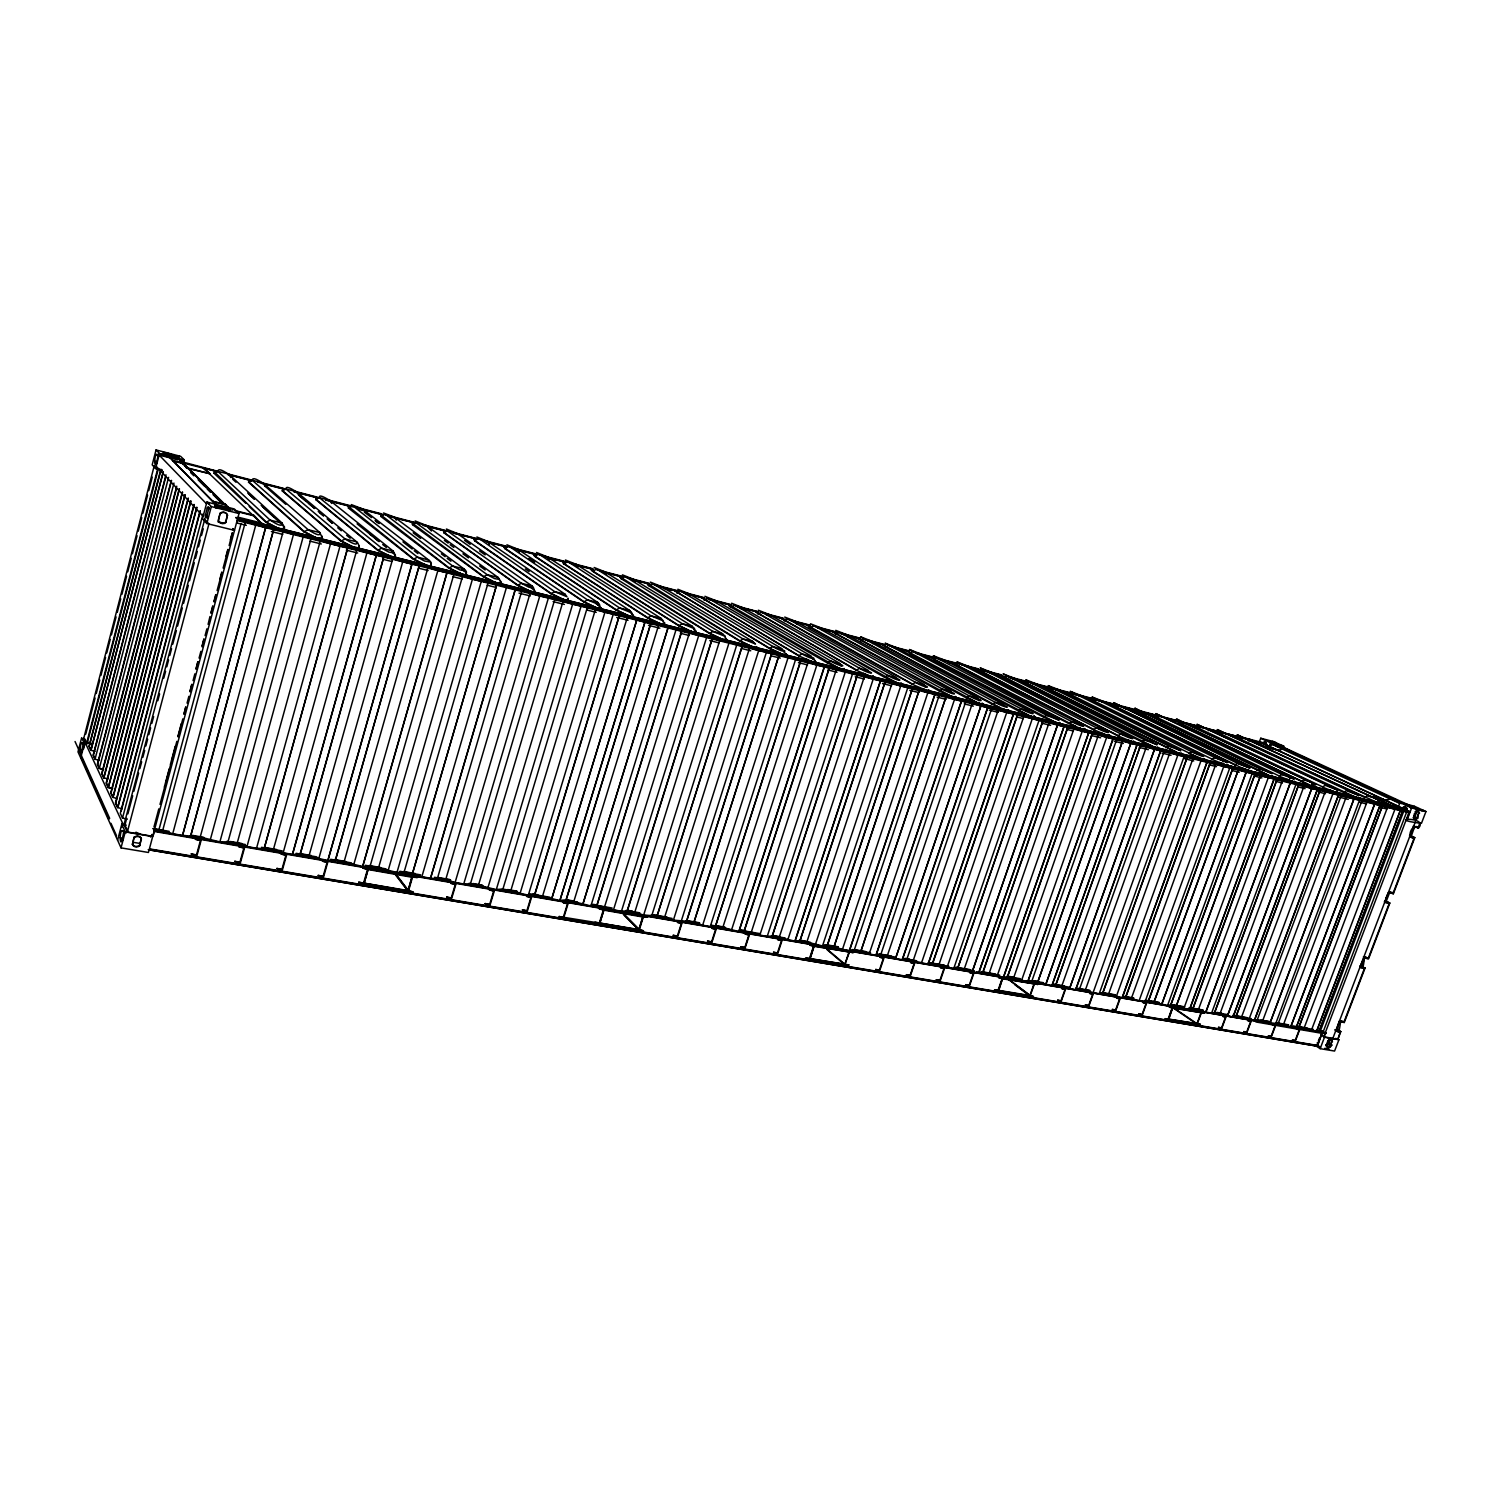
<?xml version="1.0" encoding="UTF-8"?>
<svg xmlns="http://www.w3.org/2000/svg" width="1501" height="1501" viewBox="0 0 1501 1501"><rect width="100%" height="100%" fill="white"/><g stroke="black" fill="none" stroke-linecap="round" stroke-linejoin="round"><path stroke-width="1.5" d="M1378.124 802.866L1217.161 729.561L1358.555 795.324L1346.341 790.652L1343.676 792.397L1196.954 724.308L1337.391 790.014L1325.158 785.323L1322.475 787.068L1335.984 792.566L1330.242 790.145M249.185 506.475L265.958 522.31L277.422 527.996L266.315 522.123L214.474 471.914L213.968 473.209L245.826 503.304M1292.699 781.496L1279.19 776.223L1281.929 774.46L1288.89 776.205L1294.2 779.188L1281.929 774.46L1155.77 713.594L1288.89 776.205L1289.866 778.7M568.56 600.4C567.078 601.92 568.072 595.803 568.297 599.331M1248.175 770.613L1241.777 767.893L1251.046 771.026M1202.414 758.943L1188.961 753.615L1191.813 751.813C1210.932 757.93 1204.083 758.136 1191.813 751.813L1070.232 691.342L1081.114 695.526L1199.168 753.652M562.556 561.768L563.719 563.813L647.531 617.943L660.121 623.647L647.85 617.755L564.001 563.644C560.661 560.905 566.083 562.125 562.8 561.618M277.723 520.491L284.421 526.663L284.496 528.746L282.169 523.136L228.677 474.091C226.445 473.284 218.621 466.886 217.72 471.258L270.105 520.115C272.113 521.072 282.638 528.896 282.169 523.136L270.105 520.115L265.958 522.31M1106.856 735.04L1093.478 729.692L977.47 669.446M282.713 489.495L282.582 490.733L341.365 540.942L352.735 546.833L341.027 541.129L282.263 490.902L283.22 489.045L285.228 489.27M124.527 833.693C118.767 819.377 119.029 860.505 123.87 830.728M158.731 456.529C153.702 445.178 153.271 480.883 158.374 454.278M83.925 745.509C79.121 733.332 78.971 768.775 83.249 743.351M535.088 591.75L533.343 591.657L535.238 592.069M533.624 554.263L534.6 556.271L616.029 610.044L628.544 615.748L616.348 609.875L534.881 556.102C531.748 553.269 537.32 554.713 533.868 554.113M271.869 528.577L265.583 527.508L182.503 835.344L200.233 836.995L283.257 531.204L309.244 537.902M249.128 480.789L248.847 481.99L304.328 531.654L315.566 537.527L303.971 531.842L248.528 482.159L249.729 480.358L251.812 480.601M200.215 837.07L219.897 841.873L303.146 536.889M183.178 464.222L184.304 459.944L180.645 456.36L156.048 449.944L152.183 464.878L155.597 468.556L162.371 470.282L158.243 469.138L87.039 743.914M82.987 739.486L83.287 738.342M85.745 734.12L95.088 698.04M96.252 693.537L99.741 680.009M100.905 675.506L105.577 657.476M106.74 652.954L110.248 639.426M111.412 634.923L116.084 616.892M117.247 612.389L120.737 598.861M121.919 594.34L126.572 576.309M127.754 571.806L131.244 558.278M132.407 553.775L137.079 535.726M138.242 531.223L141.751 517.695M142.914 513.192L147.586 495.161M148.749 490.639L152.239 477.112M80.698 757.911L84.844 741.869L90.942 743.033M155.597 468.556L159.5 453.49L156.048 449.944M83.606 748.924L84.713 744.646M156.817 468.668L157.061 467.73M160.401 454.822L160.72 453.621M86.401 743.971L157.624 469.062L154.303 465.535L83.756 738.286L85.519 742.076M160.832 469.325L89.009 746.297L90.848 750.256L95.051 751.401M161.114 469.419L89.272 746.391L91.073 750.256L163.365 471.821M171.527 457.017L165.035 455.328C153.552 445.534 199.802 465.591 165.335 454.128M90.848 750.256L163.14 471.783M169.369 456.867L172.934 460.957L183.948 463.809L186.574 468.124L210.271 473.809L186.687 467.712L180.364 459.719L169.369 456.867L215.975 504.936M165.992 474.804L93.137 755.134L95.032 759.206L99.272 760.35M165.692 477.168L93.418 755.228L95.257 759.206M95.032 759.206L168.6 477.356M174.942 455.722L174.623 456.904L163.815 454.09M171.302 480.433L97.377 764.215L99.329 768.381L103.381 769.525M171.583 480.526L97.659 764.309L99.554 768.362L103.625 769.525M179.163 457.411L179.463 456.229M99.329 768.381L173.966 483.059M182.315 460.507L182.615 459.325M176.743 486.211L101.73 773.503L103.719 777.781L108.072 778.944M176.443 488.557L101.993 773.615L103.944 777.781L179.463 488.894M182.784 464.391L180.364 459.719M103.719 777.781L179.238 488.857M182.334 492.14L106.177 783.053L108.241 787.443L112.406 788.625M182.615 492.234L106.458 783.147L108.466 787.443L112.65 788.625M108.241 787.443L184.904 494.861M108.466 787.443L185.13 494.898M188.075 498.219L110.755 792.847L112.875 797.369L117.341 798.551M188.357 498.332L111.055 792.96L113.1 797.35L190.946 501.053M112.875 797.369L190.702 501.015M203.367 468.256L210.271 473.809M193.967 504.486L115.464 802.922L117.622 807.538L122.144 808.739M194.267 504.58L115.765 803.016L117.866 807.538L196.912 507.394M117.622 807.538L196.687 507.357M200.027 510.922L120.305 813.261L122.519 818.007L127.097 819.227M121.187 811.103L200.327 511.015M122.519 818.007L203.067 513.905M117.585 840.241L122.275 822.473L84.844 741.869M84.412 743.595L81.673 737.685L77.996 751.888L121.018 847.877L148.43 852.474L238.997 513.53L234.325 508.97L206.913 502.047L202.466 518.839L206.838 523.53L234.494 530.36M121.637 827.314L122.744 823.148M208.339 516.926L206.725 516.532A4.484 0.994 -77 0 1 205.393 515.106L207.269 507.995L208.883 508.407A4.484 0.994 -77 0 1 209.333 507.563M204.361 519.552L204.643 518.502M208.451 504.092L208.808 502.76M126.703 818.383L124.921 825.156L128.035 831.854M127.904 813.842L132.688 795.755M133.889 791.233L138.674 773.128M139.874 768.606L141.676 761.814M142.858 757.292L144.659 750.5M145.86 745.978L147.642 739.205M148.843 734.664L150.644 727.891M151.845 723.369L153.627 716.577M157.811 700.742L159.613 693.95M163.797 678.114L165.598 671.322M166.799 666.8L168.581 660.027M169.782 655.487L171.583 648.713M172.765 644.192L176.368 630.608M177.55 626.086L182.334 607.98M183.535 603.458L188.319 585.371M189.52 580.849L194.304 562.744M195.505 558.222L197.306 551.43M198.488 546.908L200.29 540.116M201.49 535.594L203.273 528.802M206.725 516.532L208.883 508.407M121.018 847.877L125.24 831.892L121.769 824.387L126.309 825.156M206.838 523.53L211.322 506.587L206.913 502.047M183.948 463.809L225.15 504.599L213.18 501.578L225.356 504.205L229.972 508.764M126.272 832.905L126.609 831.648M127.341 831.986L208.92 523.905L204.699 519.402L123.983 824.762L127.341 831.986L152.539 836.301M215.243 506.756L216.106 505.481L231.154 509.965L214.662 505.593L216.106 505.481M217.307 508.389L217.645 507.038M135.972 836.188A4.465 4.015 -16.2 0 1 141.263 838.477L139.706 845.72A4.465 3.996 -16.3 0 1 132.501 844.519L134.058 837.258A4.465 4.015 -16.2 0 1 134.621 836.808M218.208 520.378L220.103 513.229A4.484 4.353 -0.4 0 1 227.364 515.049L225.769 522.498A4.484 4.353 -0.9 0 1 218.489 520.697L220.103 513.229M132.501 844.519L134.058 837.258M228.152 508.52L227.796 509.852L230.704 511.166M139.706 845.72L141.244 838.477M225.769 522.498L227.345 515.049M229.39 511.409L229.747 510.077M232.711 510.19L233.068 508.877M150.494 837.051L150.832 835.794M232.58 529.647L232.861 528.577M164.359 787.031L169.181 768.925M170.401 764.403L175.223 746.297M177.944 736.24L181.283 723.67M183.966 713.65L185.786 706.858L184.041 714.363M190.008 691.06L191.809 684.268L190.064 691.848M196.031 668.47L197.851 661.697M202.072 645.88L203.873 639.107M210.891 612.802L212.692 606.01M213.911 601.488L215.712 594.696M219.953 578.861L221.754 572.069M225.994 556.233L227.814 549.441M230.422 539.703L232.223 532.93M153.984 826.882L158.806 808.889M160.007 804.386L164.81 786.374M166.011 781.871L170.833 763.878M172.033 759.375L176.837 741.363M178.037 736.86L182.841 718.866M187.062 703.106L188.863 696.351M193.066 680.61L194.867 673.855M196.068 669.352L197.888 661.753M199.07 658.095L200.871 651.34M202.091 646.837L203.93 639.163M205.093 635.58L206.894 628.844M208.095 624.341L209.952 616.573M211.097 613.083L212.898 606.329M214.099 601.826L215.9 595.071M217.101 590.568L221.923 572.575M223.124 568.072L227.927 550.06M229.128 545.557L232.28 532.986M151.657 834.537L153.496 834.856L154.378 830.785M240.986 523.98L158.993 829.603M153.196 828.852L162.69 830.485L245.414 521.766L265.583 527.508M277.366 527.996L261.887 523.661L253.725 515.256L234.512 510.434M162.671 830.56L172.728 833.73L255.752 525.069M261.774 524.093L253.725 515.256M265.715 527.583L182.615 835.438L172.728 833.73M273.782 528.84L190.833 835.363L273.914 528.915L277.647 529.834M210.178 840.204L293.483 534.469L283.239 531.241M227.889 841.78L246.971 846.564L330.539 543.718L322.434 541.129M256.408 848.103L273.37 849.641L356.919 549.591L340.033 546.083L256.54 848.215L246.971 846.564M273.37 849.641L283.145 852.812L366.957 552.8L358.927 550.229M392.793 558.578L376.282 555.126L292.414 854.332L283.145 852.812M376.413 555.182L292.545 854.425L300.219 854.369L383.956 556.364L300.087 854.275L327.931 860.542L335.398 860.467L419.361 565.202L335.286 860.373L327.818 860.448L411.893 564.001L417.391 564.845M394.782 559.16L402.737 561.749L318.7 858.947L309.018 855.814L392.793 558.541L383.524 556.214M327.931 860.542L412.043 564.076M428.048 567.322L344.048 861.949L335.286 860.373M472.477 579.142L462.683 575.971L378.515 867.916L362.623 866.452L446.904 572.725L437.898 570.474L353.654 864.989L344.048 861.874L362.735 866.546L447.035 572.8L452.383 573.607M364.011 883.639L368.214 869.041M388.027 870.918L472.459 579.105L481.314 581.3L396.958 872.456L378.496 867.841M403.919 872.25L412.4 873.788L496.756 584.471L519.609 590.4M412.4 873.788L496.775 584.508M412.081 876.603L407.878 891.031L395.307 874.595M411.949 877.091L408.159 890.75L393.75 871.931M412.381 873.713L421.837 876.753L506.419 587.566M515.124 589.743L430.487 878.179L445.722 879.548L530.228 592.82M515.275 589.818L430.618 878.273L421.837 876.678M437.504 878.123L521.86 590.737M445.722 879.473L455.084 882.513L539.816 595.897L555.07 599.068M455.066 882.419L463.734 883.995L548.39 598.036M554.92 598.993L470.432 883.826L463.603 883.901M585.465 606.873L572.669 604.077L487.787 888.16L470.301 883.733M581.075 606.179L496.287 889.624L478.5 885.158L563.156 601.038L572.688 604.134M597.079 609.5L587.435 607.098L502.816 889.436L496.287 889.624L502.685 889.342L528.333 895.159L613.234 614.209L627.418 617.117L542.518 896.303L534.562 894.859L619.425 615.072L628.881 617.436M604.997 612.183L595.541 609.125L510.772 890.806L519.984 893.714L604.959 612.145L613.234 614.209M501.071 583.514C496.343 582.97 504.599 583.927 500.021 580.699M619.575 615.147L534.694 894.952L528.202 895.065M542.499 896.228L559.873 900.6L644.867 622.089L658.751 624.923M651.021 623.009L566.046 900.375L559.873 900.6L645.017 622.165M559.742 900.506L565.915 900.281L650.871 622.934L681.829 630.645L596.779 905.628L604.509 907.036L689.541 632.578L712.431 638.319L627.305 910.976L621.301 911.145M563.475 916.792L567.453 903.865L563.156 902.645L568.11 903.489L563.869 917.336L558.916 916.511L638.863 929.513M658.714 624.885L573.757 901.707L565.915 900.281M675.994 629.838L590.906 905.966L573.738 901.632M595.015 922.121L643.46 930.77L639.37 929.607L623.009 913.133M599.368 922.852L603.327 910.038L599.124 908.837L647.719 917.224L643.347 916.942L639.37 929.607M599.725 923.396L603.984 909.681M604.509 907.036L613.477 909.869L698.715 635.523L689.578 632.615M706.596 637.475L621.452 911.238L613.44 909.794M712.281 638.244L627.155 910.882L634.773 912.27L719.88 640.139L742.245 645.73L657.063 916.06L643.629 914.991M642.972 916.398L638.732 929.963L624.003 915.122M642.841 916.848L639.051 929.719L620.87 911.388M728.961 643.066L643.666 915.085L634.735 912.195M651.509 916.436L736.728 644.998M651.359 916.342L657.063 916.06L742.395 645.805L736.878 645.074M673.349 920.132L686.651 921.258L771.889 653.16L758.737 650.477L673.386 920.207L664.53 917.355M686.52 921.164L771.739 653.085L766.373 652.391L681.116 921.539L693.894 922.496L779.132 654.961L773.709 653.61M693.894 922.496L779.094 654.924L808.063 662.185L722.788 927.505L710.104 926.492M693.856 922.421L702.637 925.273L788.044 657.794M795.549 659.652L710.254 926.586L702.599 925.179M800.765 660.327L715.508 926.173L800.915 660.402M836.526 669.277L824.274 666.819L738.811 931.446L751.232 932.421L836.47 669.24L856.002 674.343M722.788 927.505L738.961 931.539L824.424 666.894M744.064 931.108L829.34 667.457M829.509 667.532L744.215 931.202L738.961 931.539M751.194 932.346L759.844 935.142L845.269 672.054M852.549 673.874L767.217 936.418L759.787 935.067M865.176 676.388L857.484 674.474L772.189 935.986L779.244 937.281L864.501 676.238L873.282 679.071M787.781 939.964L873.226 679.034L885.346 681.473L800.033 940.864L795.061 941.221L779.244 937.281M880.393 680.816L794.911 941.127L806.844 942.046L892.101 683.124L887.616 682.036M795.061 941.221L880.562 680.891M799.902 940.771L885.196 681.398L892.438 683.199M809.865 958.82L814.142 945.893M815.324 944.729L900.75 685.882L907.805 687.646L822.492 945.968L806.806 941.971M927.918 692.693L919.269 689.897L833.993 946.681L842.455 949.42L927.862 692.655L939.495 694.982M934.823 694.381L849.36 950.546L860.842 951.39L946.118 696.633L860.842 951.39M849.022 951.915L844.763 964.711L827.145 949.758M842.399 949.345L849.51 950.64L934.973 694.456M845.344 964.355L849.153 964.993L805.53 958.088L809.546 958.313L813.542 946.249L809.789 945.161L853.281 952.647L813.992 946.324L810.221 958.595L844.913 964.28L849.341 952.422M939.345 694.907L854.219 950.246L849.51 950.64M1003.756 710.967L991.88 708.022L906.829 959.345C896.21 961.353 886.622 953.079 875.965 955.143L961.409 701.023L954.561 699.316L869.173 954.036L860.786 951.315M961.578 701.08L876.115 955.236L869.117 953.961M880.712 954.842L965.818 701.511M504.28 546.42L504.824 548.559L583.776 601.957L596.197 607.68L584.095 601.788L505.105 548.39C501.184 545.764 508.501 546.796 504.017 546.589M887.241 955.968L972.404 703.162L980.941 705.92L895.515 958.576L980.866 705.864L987.62 707.553L902.214 959.664L906.679 959.252L928.218 964.224L1013.588 714.063L1017.734 714.495L932.553 963.811L928.05 964.13L1013.419 713.988L1017.584 714.42L932.402 963.717L947.037 967.47L964.167 969.271L1049.199 722.319L1063.909 726.578L978.652 972.873L982.78 972.423L1003.569 977.245L1088.788 732.807M902.364 959.758L987.771 707.628L1013.419 713.988M913.246 960.471L998.39 709.635M921.464 963.06L1006.777 712.318M938.894 964.899L1023.982 716.015L1019.836 715.02M947.037 967.47L1032.313 718.698L1049.274 722.375M953.698 968.633L1039.011 720.405M964.092 969.196L972.254 971.841L1057.53 725.021L972.179 971.766L978.802 972.967L1064.078 726.653M982.78 972.423L1067.83 726.972M989.084 973.586L1074.059 728.51L1082.334 731.193M997.096 976.119L1082.259 731.137L1088.619 732.732L1003.418 977.151L1007.584 976.795L1092.578 733.163L1096.612 734.177M998.371 990.604L1002.63 978.389M1099.182 734.777L1092.372 733.07L1007.415 976.701L1013.644 977.845L1098.563 734.627L1106.762 737.291M1013.569 977.77L1021.599 980.359L1106.687 737.235L1112.954 738.792L1027.829 981.373L1031.731 980.903L1052.051 985.613L1137.12 744.852L1146.576 746.635M1021.543 980.284L1027.979 981.466L1113.123 738.867M1034.039 983.793L1029.78 995.895L1014.789 984.675M1034.302 984.262L1030.174 995.688L1009.31 980.078M1122.692 740.65L1037.791 981.954L1122.786 740.706L1130.853 743.295L1045.765 984.525L1130.76 743.239L1136.951 744.777L1051.901 985.519L1055.841 985.144L1140.704 745.171M1140.535 745.096L1055.691 985.05L1069.594 988.652L1154.588 749.205L1146.501 746.597L1061.751 986.157M1164.082 750.988L1160.611 750.688L1075.635 989.628L1085.298 990.247L1169.973 752.451L1178.004 755.059M1160.611 750.688L1154.513 749.168L1069.519 988.577L1075.785 989.722L1160.78 750.763L1170.048 752.508M1164.251 751.063L1079.482 989.234L1075.785 989.722M1184.083 756.56L1099.201 993.756L1093.009 992.63M1193.182 758.268L1187.479 756.842L1102.785 993.268L1099.051 993.681M1194.608 758.587L1187.31 756.767L1102.635 993.174L1108.526 994.262L1193.107 758.211L1215.998 763.971M1200.988 760.744L1116.256 996.702L1108.526 994.262M1206.917 762.227L1122.129 997.658L1108.451 994.187M1207.085 762.302L1122.298 997.752L1125.788 997.246L1210.369 762.564M1210.2 762.489L1125.619 997.152L1139.128 1000.66L1223.747 766.429L1238.513 769.581L1154.044 1002.143L1139.034 1000.585M1131.435 998.221L1215.923 763.915L1223.84 766.486M1229.769 767.949L1145.075 1001.692L1148.471 1001.167L1232.959 768.193M1241.139 737.648L1249.376 739.13L1266.281 747.01L1279.49 750.425L1282.286 748.474L1288.402 750.05L1282.229 748.755L1279.377 750.725L1266.281 747.01M1148.303 1001.073L1232.79 768.118M1154.044 1002.143L1161.661 1004.544L1246.186 772.021L1268.42 777.593M1161.661 1004.544L1246.28 772.077L1238.419 769.525L1153.969 1002.068L1167.534 1005.557L1176.352 1005.989L1260.709 775.116L1176.259 1005.914L1183.914 1008.391L1268.326 777.537L1282.586 780.576M1259.133 742.582L1260.727 738.248L1274.368 741.813M1262.285 743.126L1406.718 810.24L235.77 517.582M1167.534 1005.557L1252.134 773.54M1167.384 1005.482L1170.686 1004.957L1255.042 773.672M1170.836 1005.051L1255.211 773.747M1168.416 1019.273L1172.656 1007.696M1268.889 747.123L1270.615 742.657M1270.803 743.145L1271.122 742.282C1291.141 747.779 1256.9 736.785 1271.122 742.282M1288.402 750.05L1278.27 745.378L1411.653 807.951L1425.95 811.553L1421.447 823.336C1382.477 818.702 1430.003 815.775 1418.407 828.158C1412.216 821.479 1405.067 840.241 1414.805 837.596L1393.397 893.733L1388.369 892.495L1384.804 901.838M1282.717 745.809L1278.158 744.721M1274.011 778.963L1189.543 1009.31L1198.342 1009.798L1282.492 780.52L1304.181 785.961M1183.839 1008.316L1189.711 1009.385L1274.18 779.038M1192.751 1008.766L1277.013 779.15M1277.182 779.225L1192.92 1008.86L1189.711 1009.385M1201.063 1012.593L1196.841 1024.076L1173.632 1008.259M1201.288 1013.025L1197.254 1023.888L1173.763 1007.884M1198.267 1009.723L1205.866 1012.181L1290.26 783.034L1205.772 1012.106L1211.57 1013.175L1295.945 784.46M1211.42 1013.081L1214.534 1012.537L1298.684 784.554M1298.853 784.629L1214.684 1012.631L1211.57 1013.175M1320.223 789.976L1317.221 789.732L1232.996 1016.815L1236.186 1016.346L1320.223 789.976L1325.477 791.29M1317.409 789.807L1233.165 1016.909L1227.443 1015.858L1311.705 788.363L1317.221 789.732M1320.054 789.901L1236.017 1016.271C1250.108 1019.348 1264.18 1022.462 1278.327 1023.644M1241.477 1017.265L1325.383 791.233L1333.038 793.71M1248.888 1019.611L1332.944 793.654L1367.242 801.703M1341.143 795.155L1338.404 795.005L1254.292 1020.492L1257.238 1019.93L1341.312 795.23M1254.461 1020.586L1338.573 795.08M1262.622 1020.924L1346.416 796.468L1354.015 798.926L1269.977 1023.269L1262.529 1020.849M1269.902 1023.194L1353.902 798.888M1272.285 1024.864L1275.118 1025.746L1271.178 1036.215L1268.082 1036.084L1271.403 1036.647L1275.606 1025.427M1359.474 800.296L1275.475 1024.207L1283.486 1024.545L1367.148 801.647L1374.691 804.086L1290.804 1026.853L1283.411 1024.47M1278.177 1023.551L1362.12 800.427M1373.209 797.237L1387.018 800.333L1389.982 798.232L1408.069 805.249M1380.901 805.08L1387.731 806.769L1304.088 1028.11L1296.057 1027.697L1379.907 805.362L1374.597 804.029L1290.71 1026.778L1296.226 1027.791L1380.076 805.437L1395.104 809.189M1296.432 1029.029L1299.209 1029.892L1295.288 1040.287L1292.23 1040.155L1295.494 1040.7L1299.697 1029.592M1298.834 1027.134L1382.477 805.474M1382.646 805.549L1299.003 1027.228L1296.226 1027.791M1387.018 800.333L1389.907 798.532L1396.305 799.827M1215.191 762.377L1406.962 809.583M1303.994 1028.035L1311.349 1030.399L1395.011 809.133L1402.741 810.521L1319.229 1030.662L1316.546 1031.243L1400.245 810.427M1271.291 747.329L1398.576 806.45L1399.983 802.566L1414.223 806.15L1425.95 811.553M1311.255 1030.324L1316.696 1031.337L1400.433 810.502L1406.231 811.422M1402.91 810.596L1319.398 1030.755L1316.696 1031.337M1318.385 1041.037L1319.604 1037.829M1322.831 1031.656L1317.578 1045.465L150.156 848.984M1324.126 1037.003L1325.683 1032.894L1322.944 1032.425L1406.643 812.003L1409.345 812.754M1408.932 812.566L1323.751 1036.759L1337.86 1039.349L1340.806 1031.619L1335.665 1029.667M1406.756 819.584L1409.777 811.666L1400.564 807.388M1403.848 804.198L1418.126 808.664L1410.34 807.726M1335.646 1038.373L1338.93 1039.761L1334.577 1051.056L1320.167 1048.655L1324.595 1036.947M154.04 831.423L1326.058 1033.176L154.209 830.86M1407.15 819.809L1411.69 807.801M1414.186 806.318L1413.848 807.238L1421.935 810.972M1409.533 806.788L1413.698 807.838L1414.055 806.9M1326.133 1045.465L1327.953 1040.662A3.096 2.195 -56.6 0 1 1331.743 1041.319L1330.655 1046.572A3.096 2.195 -56.6 0 1 1326.865 1045.934L1326.133 1045.465A3.096 2.195 -56.6 0 0 1329.924 1046.103L1330.655 1046.572M1414.336 813.655L1413.867 817.37A3.19 2.289 -61.6 0 0 1417.619 818.289L1418.726 812.923A3.19 2.289 -61.7 0 0 1417.713 811.253M1326.865 1045.934L1329.229 1039.63M1413.867 817.37L1416.287 810.859M1330.355 1045.447A3.152 2.27 -82.8 0 1 1328.854 1042.951L1330.055 1039.78M1417.657 818.308A3.208 2.364 -74 0 1 1415.218 816.037L1417.113 811.065M1418.089 808.758L1417.732 809.696L1413.698 807.838M1329.905 1046.103L1331.743 1041.319M1332.869 1038.317L1415.405 821.629M1413.154 817.445A3.19 2.289 -61.7 0 0 1416.831 817.932L1418.726 812.923M1340.806 1031.619L1336.153 1030.812L1339.248 1021.449L1343.902 1022.275L1364.672 967.807M1387.956 902.101L1389.832 903.058L1368.574 958.801L1363.921 957.882L1360.019 966.888L1365.066 968.032L1344.277 1022.5L1339.624 1021.674M1340.543 1021.112C1335.44 1027.96 1338.348 1041.656 1340.637 1020.98M1363.377 956.887L1365.047 957.225L1361.407 966.325L1365.066 968.032M1391.221 893.057C1387.825 890.299 1383.04 903.039 1388.069 902.345M1364.296 958.858C1362.908 971.428 1362.514 964.862 1362.045 966.569M1364.991 957.188L1366.642 957.432M1386.155 901.594L1389.663 892.438M1411.034 836.92L1413.904 828.646M1416.55 827.464C1417.544 822.773 1406.287 836.207 1413.023 836.901M1338.573 1031.356L1338.029 1030.662M1411.109 836.976L1413.004 836.958M1361.67 967.488C1364.54 967.582 1360.882 965.687 1362.026 967.657M1386.83 902.026L1387.768 902.27L1386.173 902.401M1391.558 893.114L1390.601 892.101M1411.372 837.089L1412.629 836.751M1411.953 837.145L1414.805 837.596M1363.921 957.882L1368.18 958.595L1389.438 902.851M1393.003 893.527L1414.392 837.408M1417.995 827.97L1419.984 822.754M466.586 574.902C462.721 575.502 470.113 573.232 463.771 568.804L394.444 517.151L383.543 512.986L452.739 566.027L459.925 569.892L465.066 570.812L463.771 568.804L452.739 566.027L448.855 568.147L380.804 516.419L380.822 514.618L382.886 514.637M466.436 574.564L465.779 572.125M473.978 538.784L474.579 540.716L550.961 593.739L563.307 599.443L551.28 593.552L474.879 540.566L473.978 538.784L475.873 538.784L453.021 533.061M156.892 463.302C155.222 465.76 156.93 460.225 154.584 461.389M1354.221 796.825L1357.204 797.875L1343.676 792.397M1311.593 785.942L1314.482 787.199L1178.229 723.013L1180.78 721.418L1315.945 784.629L1176.503 718.979L1180.78 721.418M431.219 566.065C426.922 566.609 435.346 564.582 428.611 559.967L362.229 508.783L351.328 504.599L417.391 557.134L424.445 560.999L429.736 561.937L428.611 559.967L417.391 557.134L413.45 559.273L348.382 508.032L348.626 506.25L350.577 506.456M431.068 565.727L430.656 563.325M1289.678 780.689L1286.92 779.319M1267.557 775.154L1270.578 776.223L1132.186 709.598M1222.396 763.859L1225.454 764.947L1211.982 759.393L1214.816 757.592L1227.124 762.358L1214.816 757.592L1092.034 697.008L1102.916 701.192L1222.077 759.412L1223.127 761.964M1199.337 758.099L1068.337 693.424L1071.695 695.207M443.733 530.716L443.883 532.761L517.601 585.371L529.853 591.094L517.92 585.202L444.183 532.611L443.733 530.716L445.422 530.866M1175.94 752.245L1179.017 753.333L1049.274 689.616L1051.957 687.946L1168.491 745.941L1180.818 750.744L1059.049 689.803L1048.148 685.601L1051.957 687.946M1152.205 746.316L1155.301 747.404L1141.905 741.832L1026.797 683.781L1029.517 682.129L1144.831 739.993L1157.158 744.796L1036.684 683.987L1025.783 679.784L1029.517 682.129M1128.264 740.087L1131.247 741.4L1117.87 735.809L1000.454 675.412M1103.704 734.195L1101.021 732.788M1079.069 727.779L1082.071 729.111L1068.731 723.501L957.525 665.844L960.34 664.155L978.333 668.864M1053.758 721.7L1056.929 722.825L1043.627 717.197L933.828 659.69L936.662 658.001L1046.685 715.32L1059.049 720.199L944.223 659.971L933.322 655.712L936.662 658.001M1028.241 715.32L1031.412 716.446L1018.147 710.817L909.794 653.479L912.646 651.772L957.901 663.555M1002.48 708.641L1005.52 709.973L992.292 704.325L882.457 644.792L999.084 707.159M976.025 702.262L979.234 703.406L966.025 697.759L857.897 638.413L976.175 702.055M949.307 695.601L952.535 696.727L939.382 691.079L832.98 631.959L949.476 695.376M1155.939 715.527L1144.644 712.656M922.346 688.603L925.423 689.953L912.308 684.287L810.315 627.699C805.624 626.067 810.108 624.754 807.744 625.392M894.446 681.867L897.692 683.03L884.633 677.364L781.927 618.712L894.615 681.66M866.039 674.775L869.304 675.938L856.283 670.253L755.566 611.864L856.583 670.084M395.213 554.432L395.495 557.115L393.3 556.646M395.495 557.115L393.112 551.036L329.77 500.358C328.119 499.777 318.531 492.985 319.319 497.638L381.667 548.165L388.609 552.012L394.031 552.987L393.112 551.036L381.667 548.165L377.689 550.323L315.717 499.57L316.448 497.675L318.381 497.882M837.183 667.551L840.466 668.714L827.501 663.048L730.968 607.136C726.128 605.109 731.888 604.453 728.829 604.922M808.307 660.327L811.609 661.509L798.682 655.824L702.112 597.98L798.982 655.656M778.963 652.991L782.284 654.173L769.431 648.488L675 590.944L769.713 648.319L779.132 652.785M749.149 645.543L752.47 646.725L739.674 641.04L649.164 585.953C644.492 583.533 651.228 583.608 647.494 583.814M1237.218 736.447L1138.94 710.555L1134.794 708.134L1272.154 773.653L1259.864 768.906L1138.94 710.555L1136.351 712.168M718.848 637.963L722.187 639.163L709.466 633.46L621.114 578.673L619.594 576.572L709.767 633.291L719.035 637.737M688.04 630.27L691.417 631.471L678.752 625.767L592.614 571.299C588.261 568.616 595.409 569.217 591.281 569.235M492.084 581.281L495.555 582.519L483.397 576.816L412.475 524.637L412.268 522.78L414.276 522.78L390.373 516.794M457.449 572.613L461.013 573.57L448.855 568.147M421.912 563.738L425.496 564.695L413.45 559.273M386.02 554.751L389.622 555.726L377.689 550.323M358.852 545.313C359.189 551.261 359.471 543.475 356.694 541.88L296.523 491.728C294.684 491.09 285.697 484.391 285.903 488.97L345.061 538.953C346.656 539.778 358.551 547.827 356.694 541.88L345.061 538.953L341.027 541.129M122.35 841.067L121.694 838.102L120.099 837.821M321.833 538.709L319.469 538.184L321.833 538.709L322.115 536.12M1380.601 803.429L1379.288 802.416M621.02 576.665L619.594 576.572M676.313 591.019L675 590.944M1214.59 730.987L1354.334 796.637M703.369 598.055L702.112 597.98M1267.688 774.966L1132.411 709.466M1242.396 768.174L1114.999 706.633L1117.607 705.001L1134.925 709.523M1219.656 762.489L1222.527 763.671M1235.511 736.785L1364.822 797.481M1215.716 731.456L1214.816 730.856M1199.018 728.21L1194.383 725.734M1176.071 752.039L1045.503 687.102L1046.422 687.533M1308.103 784.498L1174.589 720.367M1152.336 746.11L1023.119 681.304M1111.716 704.682L1234.948 764.928M283.858 529.215L281.4 528.671L284.327 528.427M1053.908 721.493L930.601 657.288M1212.245 759.243L1090.158 699.091L1093.591 700.892M1028.391 715.114L906.698 651.078M783.072 618.731L781.927 618.712M1024.02 681.717L1023.363 681.173M1000.679 675.281L1118.132 735.64M978.577 670.028L1093.741 729.524M954.786 663.967L1075.635 726.315M834.031 631.959L832.98 631.959M863.45 673.349L866.208 674.549M837.352 667.345L729.073 604.772M1269.396 745.734L1272.191 743.802L1278.27 745.378M1411.672 806.375L1283.768 747.423L1272.079 744.383L1269.246 746.353L1259.752 741.944M805.756 658.901L808.476 660.121M808.551 625.917L912.589 684.118M858.891 638.413L857.897 638.413M1359.643 797.95L1358.443 797.2M749.318 645.317L739.993 640.852L647.738 583.664M883.432 644.792L882.457 644.792M688.227 630.045L679.052 625.579L592.914 571.149L591.525 569.067M492.309 581.037L483.735 576.628L412.306 523.117M955.049 663.386L954.992 663.817M1364.597 797.631L1367.223 795.905L1386.886 800.69M457.655 572.369L449.193 567.96L380.785 514.937M422.137 563.494L413.807 559.085L348.532 506.569M386.245 554.526L378.046 550.135L316.036 499.401L315.998 498.126M1300.973 781.683L1303.694 779.92L1310.561 781.646M217.589 471.708L184.492 463.359M1257.106 770.688L1259.864 768.906L1266.919 770.688M1234.704 765.078L1237.499 763.296L1249.789 768.043L1237.499 763.296L1113.554 702.618L1244.648 765.078M249.729 480.358L251.624 480.77L227.589 474.541M1239.151 738.792L1241.627 737.216L1262.51 742.545M316.448 497.675L318.193 498.051L293.99 491.859M1219.093 733.595L1221.589 732.019M1165.602 747.761L1168.491 745.941L1175.94 747.817M1195.79 726.39L1198.792 728.341L1201.307 726.747M1141.905 741.832L1144.831 739.993L1152.393 741.888M1153.275 714.832L1157.421 717.628L1159.992 716.015M1117.87 735.809L1120.815 733.951C1140.291 740.124 1132.655 740.331 1120.815 733.951L1003.118 673.874L1014.019 678.096L1128.489 735.884M1093.478 729.692L1096.462 727.835C1116.031 734.008 1108.17 734.252 1096.462 727.835L980.172 667.907L991.073 672.129L1104.248 729.786M1068.731 723.501L1071.752 721.625C1091.415 727.797 1083.328 728.06 1071.752 721.625L956.906 661.847L967.807 666.088L1079.651 723.613M1093.366 701.023L1096.011 699.391M1071.47 695.357L1074.134 693.706M1043.627 717.197L1046.685 715.32L1054.696 717.328M1018.147 710.817L1021.224 708.922C1041.075 715.114 1032.575 715.433 1021.224 708.922L909.418 649.501L920.319 653.761L1029.367 710.967M1338.592 792.922L1337.316 791.928M992.292 704.325L995.407 702.43C1015.333 708.622 1006.627 708.979 995.407 702.43L885.196 643.197L896.097 647.475L1003.662 704.513M1004 677.889L1006.758 676.219L1112.222 703.631M1111.547 704.007L1111.922 704.532M966.025 697.759L969.177 695.845C989.215 702.036 980.284 702.412 969.177 695.845L860.636 636.818L871.537 641.096L977.564 697.946L978.896 700.742M939.382 691.079L942.572 689.147C962.704 695.357 953.548 695.751 942.572 689.147L835.738 630.345L846.639 634.623L951.071 691.286M980.922 671.904L983.699 670.215L1001.036 674.756M912.308 684.287L915.535 682.355C935.78 688.565 926.398 688.978 915.535 682.355L810.502 623.778L821.403 628.056L924.184 684.531L925.573 687.383M884.633 677.364L887.879 675.412C908.255 681.623 898.611 682.054 887.879 675.412L784.723 617.061L795.605 621.358L896.66 677.608M856.283 670.253L859.585 668.283C880.093 674.531 870.186 674.962 859.585 668.283L758.361 610.213L769.244 614.509L868.497 670.534M885.44 647.156L888.329 645.449L907.974 650.59M860.748 640.758L863.657 639.032L885.29 644.68M827.501 663.048L830.841 661.059C851.461 667.307 841.292 667.757 830.841 661.059L731.625 603.252L742.507 607.567L839.903 663.348L841.404 666.275M798.682 655.824L802.059 653.836C822.829 660.084 812.36 660.534 802.059 653.836L704.926 596.31L715.789 600.625L811.272 656.143M835.701 634.285L838.646 632.54M810.315 627.699L813.298 625.955L860.317 638.206M769.431 648.488L772.846 646.481C793.748 652.729 782.978 653.216 772.846 646.481L677.833 589.255L688.678 593.589L782.19 648.845M739.674 641.04L743.145 639.013L752.639 641.415L755.51 644.042L743.145 639.013L650.346 582.107L661.19 586.441L752.639 641.415M784.385 620.982L787.387 619.238L810.39 625.242M757.874 614.115L760.913 612.352L783.166 618.168M709.466 633.46L712.956 631.433L722.619 633.854L725.321 636.48L712.956 631.433L622.446 574.845L633.291 579.198L722.619 633.854M678.752 625.767L682.298 623.722L692.111 626.198L694.625 628.769L682.298 623.722L594.152 567.491L604.959 571.843L692.111 626.198M730.968 607.136L734.045 605.372L758.193 611.676M704.1 600.175L707.215 598.392L730.968 604.603M676.838 593.12L679.972 591.319L703.725 597.529M647.531 617.943L651.115 615.898L661.097 618.393L663.442 620.945L651.115 615.898L565.445 560.004L576.234 564.376L661.097 618.393M616.029 610.044L619.669 607.98L629.801 610.532L631.977 613.065L619.669 607.98L536.514 552.481L547.283 556.852L629.801 610.532L631.752 613.984M649.164 585.953L652.353 584.152L678.771 591.038M1067.586 692.843L1068.543 693.274M621.114 578.673L624.322 576.872L649.258 583.382M583.776 601.957L587.454 599.893L597.754 602.483L599.725 604.978L587.454 599.893L506.925 544.788L517.695 549.178L597.754 602.483L599.743 605.972L595.935 603.421M1089.407 698.49L1090.364 698.941M550.961 593.739L554.695 591.657L565.164 594.283L566.946 596.741L554.695 591.657L476.905 536.983L487.637 541.373L565.164 594.283M592.614 571.299L595.878 569.479L622.033 576.309M517.601 585.371L521.372 583.27L532.029 585.953L533.662 588.036L528.784 587.172L521.372 583.27L447.317 530.885L446.416 529.046L457.13 533.437L532.029 585.953L534.112 589.518M563.719 563.813L567.003 561.974L592.539 568.635M534.6 556.271L537.921 554.432L565.295 561.562M483.397 576.816L487.225 574.695L498.069 577.416L499.533 579.461L494.523 578.579L487.225 574.695L415.946 522.742L415.214 520.941L425.909 525.331L498.069 577.416L500.208 581.018M1234.572 736.165L1235.698 736.635M504.824 548.559L508.182 546.702L535.801 553.907M474.579 540.716L477.975 538.859L506.287 546.233M443.883 532.761L447.317 530.885L476.793 538.578M1317.146 787.556L1315.908 786.562M412.475 524.637L415.946 522.742L445.009 530.322M380.804 516.419L384.331 514.524L415.514 522.667M303.971 531.842L308.061 529.647L319.901 532.63L322.227 537.902M348.382 508.032L351.947 506.118M315.717 499.57L319.319 497.638L381.479 513.811M282.263 490.902L285.903 488.97L317.931 497.319M248.528 482.159L252.224 480.207C252.562 475.742 260.968 482.29 262.994 483.022L319.901 532.63C321.083 538.484 309.863 530.528 308.061 529.647L252.224 480.207M213.968 473.209L217.72 471.258L283.895 488.463M1407.807 805.343L1411.822 807.2M1295.419 782.134L1294.2 781.139M1273.392 776.617L1272.191 775.623M215.431 471.445L214.756 471.858M1228.381 765.36L1226.861 764.159M1205.397 759.619L1204.29 758.643M1182.094 753.802L1181.006 752.808M1158.453 747.892L1157.402 746.898M1134.475 741.888L1133.443 740.912M1110.14 735.809L1108.807 734.608L1110.027 735.528M1085.336 729.355L1084.154 728.454L1085.448 729.636M1060.4 723.369L1059.481 722.394M1034.846 716.727L1033.757 715.827L1034.958 717.009M1009.16 710.555L1008.316 709.598M1027.979 981.466L1031.881 980.997L1116.819 739.224L1120.797 740.218M978.802 972.967L982.93 972.517L1067.999 727.028L1072.089 728.06L1067.38 726.84M982.949 704.007L982.142 703.05M1273.411 741.794L1275.925 742.526M443.583 531.223L445.234 531.035M956.362 697.346L955.574 696.408M929.344 690.591L928.612 689.653M822.342 945.874L827.332 945.592L912.627 688.265L919.344 689.953L834.049 946.756L827.182 945.499L912.477 688.19L919.7 689.991M767.067 936.324L772.34 936.08L857.634 674.549L862.831 675.844M901.707 683.687L901.013 682.749M873.301 676.332C872.081 677.852 872.907 674.249 873.413 676.613M844.688 669.427C842.605 669.765 845.194 668.545 844.087 668.489M590.756 905.872L596.91 905.722L681.979 630.72L676.125 629.913M815.793 661.941C814.368 663.461 816.75 659.84 812.942 659.389M786.693 654.943C784.216 655.187 787.443 654.173 786.205 654.004M396.827 872.362L404.032 872.344L488.238 582.35L483.622 581.656M362.735 866.546L370.015 866.452L454.015 573.814L462.702 576.009M757.011 647.513C754.309 647.719 757.874 646.8 756.56 646.593M726.84 639.97C726.953 641.415 722.975 634.285 726.446 639.051M219.784 841.78L228.002 841.873L311.12 538.146L320.407 540.51M696.164 632.296C692.993 632.409 698.753 631.883 693.8 629.275M664.999 624.51C661.885 624.622 667.551 623.534 662.992 621.808M633.553 616.648C629.651 616.423 636.762 616.573 631.583 613.684M601.319 608.58L599.574 608.224L601.15 607.699M755.566 611.864L756.954 611.751L737.197 606.836M1154.55 715.677L1157.646 717.478M358.852 547.959L356.563 547.471M1187.479 756.842L1177.91 755.003L1093.084 992.705L1085.223 990.172M1422.667 810.427L1421.316 809.883L1422.76 810.39M1411.034 836.17L1412.291 836.47M408.009 890.562L364.143 883.151L368.064 869.529L412.1 877.278M1029.93 995.501L998.765 990.397L1002.48 978.783L1037.866 984.468L998.728 977.714L1002.086 978.727L998.09 990.135L994.469 989.947L1033.607 996.551L1030.324 995.576L1007.846 978.746M1196.972 1023.701L1168.829 1019.085L1172.506 1008.072L1204.534 1013.194L1169.11 1007.077L1172.131 1008.015L1168.191 1018.841L1164.889 1018.691L1200.444 1024.282L1197.348 1023.757M149.912 849.36L1317.146 1045.69L1322.7 1031.056L1318.084 1030.268M1324.783 1048.317L1329.042 1049.011M1328.854 1042.951L1328.01 1042.801A3.152 2.27 -82.8 0 0 1331.331 1044.921L1332.175 1045.052A3.152 2.27 -82.8 0 1 1331.462 1045.465M121.149 840.147L122.763 840.429M132.782 842.23L139.33 843.337M1318.61 1042.763L1317.784 1042.632A3.171 2.252 -82.7 0 1 1317.071 1043.026M643.028 917.036L603.834 910.131L599.875 922.927M121.881 831.104L123.476 831.385M125.24 831.892L152.67 836.582M1338.892 1039.743L1324.501 1037.285L1320.88 1034.977M1328.498 1038.579L1332.738 1039.311M1335.59 1031.149L1340.205 1031.956L1338.217 1030.868M230.31 841.498L241.867 843.506M264.983 847.502L276.54 849.51M299.637 853.506L311.195 855.514M334.291 859.51L345.849 861.518M368.965 865.514L380.522 867.522M403.619 871.518L415.177 873.526M438.292 877.522L449.831 879.53M472.946 883.526L482.177 885.14M507.601 889.53L516.851 891.144M533.024 893.939L537.639 894.746M567.678 899.943L572.313 900.75M593.101 904.352L597.717 905.141M627.756 910.356L632.39 911.145M653.179 914.747L667.044 917.149M687.833 920.751L699.391 922.759M715.564 925.554L724.814 927.168M740.987 929.963L745.603 930.77M775.642 935.967L780.276 936.774M801.065 940.376L805.681 941.183M826.488 944.786L838.046 946.775M854.219 949.589L865.758 951.578M879.624 953.979L891.181 955.987M905.047 958.389L909.662 959.195M930.47 962.798L944.335 965.199M955.893 967.188L969.759 969.59M983.605 971.991L995.163 973.999M1009.028 976.4L1013.644 977.207M1034.452 980.81L1039.067 981.616M1052.933 984.018L1064.49 986.007M1078.356 988.408L1089.914 990.416M1103.779 992.818L1115.318 994.825M1124.568 996.42L1133.818 998.015M1147.683 1000.417L1159.222 1002.424M1173.088 1004.826L1184.645 1006.833M1191.588 1008.034L1203.127 1010.023M1216.992 1012.425L1221.626 1013.231M1233.165 1015.239L1247.031 1017.64M1260.896 1020.042L1270.146 1021.637M1277.07 1022.838L1288.627 1024.845M1297.877 1026.44L1307.296 1028.166M153.046 828.552L169.2 831.348M192.278 835.344L203.798 837.333M226.876 841.329L245.338 844.519M261.474 847.315L282.244 850.917M296.091 853.318L316.842 856.902M330.689 859.304L351.459 862.906M365.287 865.289L386.057 868.891M399.904 871.293L420.655 874.877M434.502 877.278L450.656 880.074M469.119 883.263L482.947 885.665M503.717 889.267L517.564 891.65M529.084 893.658L549.854 897.26M566.008 900.056L577.547 902.045M591.375 904.446L612.145 908.03M625.992 910.432L639.82 912.833M651.359 914.822L672.129 918.424M685.976 920.826L699.804 923.209M711.343 925.216L725.189 927.599M741.344 930.414L759.787 933.603M773.634 936.005L785.173 937.994M799.02 940.395L810.54 942.384M824.387 944.786L838.233 947.187M852.08 949.57L870.524 952.779M877.447 953.979L895.909 957.169M902.833 958.37L916.661 960.771M928.2 962.76L948.97 966.363M955.893 967.545L974.337 970.753M981.26 971.954L999.722 975.143M1006.646 976.344L1020.492 978.746M1032.013 980.735L1043.551 982.723M1052.783 984.337L1068.937 987.133M1075.861 988.315L1089.688 990.716M1101.227 992.724L1115.074 995.107M1124.305 996.72L1133.536 998.315M1145.057 1000.304L1158.903 1002.706M1172.75 1005.107L1184.289 1007.096M1188.905 1007.903L1202.733 1010.286M1214.271 1012.293L1228.118 1014.695M1232.734 1015.483L1251.177 1018.672M1258.101 1019.873L1269.64 1021.881M1276.563 1023.082L1288.102 1025.07M1292.717 1025.877L1313.469 1029.461M657.063 916.06L664.568 917.43L749.712 647.588L758.793 650.533M1214.534 1012.537L1220.05 1013.55L1304.088 785.905L1311.799 788.4L1227.518 1015.933L1219.975 1013.494M1319.229 1030.662L1322.719 1031.337M155.297 829.715L162.221 830.916M189.914 835.701L201.453 837.689M226.839 842.08L238.359 844.087M263.744 848.478L272.976 850.073M298.361 854.463L309.9 856.452M337.594 861.236L344.498 862.437M372.192 867.222L379.115 868.422M402.193 872.419L413.732 874.408M436.81 878.404L446.022 879.999M469.1 883.995L478.331 885.59M501.409 889.568L508.332 890.768M536.026 895.572L542.949 896.754M566.008 900.75L572.932 901.951M596.01 905.947L605.241 907.542M626.011 911.126L635.242 912.721M658.301 916.717L665.224 917.918M685.995 921.501L695.226 923.096M718.304 927.093L722.919 927.881M743.689 931.483L750.613 932.684M771.364 936.268L780.595 937.862M799.057 941.052L808.288 942.647M826.751 945.855L833.674 947.037M854.425 950.64L865.964 952.628M879.811 955.03L886.735 956.231M905.197 959.42L914.428 961.015M932.89 964.205L944.429 966.194M955.968 968.201L965.181 969.796M976.719 971.785L990.566 974.187M1006.721 976.982L1013.644 978.183M1029.799 980.96L1039.03 982.573M1055.184 985.35L1062.089 986.551M1078.243 989.347L1085.167 990.547M1101.321 993.343L1108.245 994.544M1126.707 997.733L1131.322 998.521M1147.477 1001.317L1154.4 1002.518M1170.536 1005.314L1177.459 1006.514M1193.614 1009.31L1198.23 1010.098M1214.384 1012.894L1221.307 1014.094M1235.154 1016.496L1242.077 1017.678M1258.232 1020.474L1265.137 1021.674M1278.983 1024.076L1283.599 1024.864M1297.446 1027.266L1308.985 1029.254M1315.908 1030.455L1320.524 1031.262M1323 1032.256L1325.683 1032.894M1255.868 1021.956L1322.775 1033.476M1335.777 1030.568L1340.431 1031.375L1337.86 1039.349M1339.511 1020.868L1344.127 1021.693M80.097 749.449L81.523 749.712L81.748 752.395M80.923 751.269L82.367 751.551M85.276 742.507L91.842 743.745M81.654 743.427L83.08 743.689M1359.868 966.1L1361.52 966.438M1359.85 967.488L1364.447 968.389L1363.49 967.826M1363.809 957.094L1368.405 957.994M1384.597 901.163L1386.267 901.519M1384.372 901.745L1389.832 903.058M1384.616 902.439L1389.213 903.433M1388.631 891.913L1393.228 892.926L1392.234 892.42M1411.447 836.432L1409.514 835.719M1409.589 836.901L1414.167 838.008L1411.465 836.864M1413.642 826.244L1418.22 827.37L1417.207 826.882M1413.116 826.282L1414.768 826.695M205.393 515.106L207.007 515.518A4.484 0.994 -77 0 0 207.888 517.751M236.989 523.005L246.352 525.331M271.343 531.542L282.713 534.375M309.975 541.148L321.327 543.981M346.318 550.192L357.688 553.006M382.68 559.235L391.761 561.487M419.023 568.279L428.123 570.53M453.114 576.74L462.195 579.011M487.187 585.221L496.268 587.491M518.99 593.139L530.36 595.953M553.081 601.62L564.432 604.434M587.154 610.081L596.235 612.352M616.686 617.436L628.056 620.269M648.488 625.354L659.858 628.168M680.309 633.253L689.391 635.523M709.842 640.608L718.923 642.86M741.644 648.507L750.744 650.777M771.176 655.862L780.276 658.113M798.438 662.635L807.538 664.905M827.989 669.99L837.07 672.242M855.251 676.763L864.332 679.034M882.513 683.555L891.594 685.807M909.775 690.329L918.856 692.599M937.037 697.121L946.118 699.372M964.299 703.894L973.38 706.145M989.29 710.104L998.371 712.375M1016.552 716.896L1023.363 718.585M1041.544 723.107L1050.625 725.358M1066.536 729.317L1073.346 731.025M1091.527 735.546L1100.608 737.798M1114.249 741.194L1123.33 743.445M1139.24 747.404L1148.321 749.674M1161.962 753.052L1171.043 755.322M1184.683 758.699L1193.764 760.969M1209.675 764.928L1216.485 766.617M1232.396 770.576L1239.207 772.264M1255.117 776.223L1261.928 777.912M1275.55 781.308L1282.379 783.015M1298.271 786.956L1305.101 788.663M1318.722 792.04L1325.533 793.748M1339.173 797.125L1348.254 799.395M1359.625 802.228L1366.435 803.917M1380.076 807.313L1386.886 809.001M1415.218 816.037L1414.392 815.831A3.208 2.364 -74 0 0 1417.619 817.782M217.87 521.766L224.493 523.417M1407.244 809.358L1406.418 809.152A3.227 2.345 -74.1 0 0 1402.835 807.5L1403.679 807.707A3.227 2.345 -74 0 1 1407.169 808.87M238.19 517.207L262.018 523.174M1406.324 810.071L235.976 517.526L237.364 518.896L1409.777 811.666M238.115 519.928L247.196 522.198M274.458 528.99L283.558 531.26M310.82 538.071L320.407 540.473L237.102 843.449L246.99 846.489M353.26 548.672L356.919 549.591M419.867 565.277L428.948 567.547M456.191 574.358L463.04 576.046M490.358 582.876L494.617 583.945L490.471 582.951M522.104 590.794L531.185 593.064M561.111 600.531L556.984 599.499L561.149 600.588M683.424 631.039L687.965 632.165M712.956 638.413L717.966 639.67M744.121 646.199L751.569 648.038M773.578 653.535L781.102 655.412M797.012 659.389L808.382 662.222M828.815 667.326L837.914 669.577M941.577 695.47L949.232 697.365M965.143 701.323L974.224 703.594M1019.667 714.945L1024.207 716.071M1044.658 721.174L1051.469 722.882M1115.093 738.755L1124.174 741.006M1140.085 744.984L1146.895 746.691M1162.806 750.65L1171.887 752.92M1205.96 761.42L1219.6 764.816M1230.951 767.649L1240.051 769.919M1253.673 773.334L1267.313 776.73M1271.854 777.856L1285.494 781.27M1296.845 784.104L1310.486 787.5M1319.567 789.77L1328.648 792.04M1337.747 794.31L1351.369 797.706M1361.951 800.352L1369.55 802.228M1400.771 810.033L1406.587 811.478M237.815 519.909L241.605 520.847M587.585 607.173L595.578 609.162M683.874 631.189L687.683 632.146M714.307 638.788L718.041 639.726M744.233 646.256L747.93 647.175M941.709 695.526L946.118 696.633M965.969 701.586L970.303 702.656M330.539 543.718L340.033 546.083M366.957 552.8L376.282 555.126M402.737 561.712L411.893 564.001M644.867 622.089L629.257 617.661M824.274 666.819L816.882 664.981L731.456 930.245L722.75 927.43M236.952 520.472L1409.364 812.773M236.52 511.447L253.594 515.744M215.75 506.813L225.788 509.346M1421.503 810.033L1424.036 810.671M211.322 506.587L238.997 513.53M1011.768 678.096L1021.918 680.741M1035.784 684.343L1044.246 686.539M1055.222 689.391L1066.329 692.261M1072.783 693.95L1088.187 697.946M1098.901 700.723L1109.821 703.556M1131.229 709.11L1113.798 704.588L1116.538 705.545M1141.529 711.793L1152.43 714.607M1182.225 722.356L1185.978 723.332M1186.822 723.538L1194.158 725.452M358.42 509.252L365.231 511.015M549.047 558.691L555.858 560.455M664.793 588.711L671.604 590.493M739.674 608.149L746.485 609.913M821.385 629.332L828.196 631.114M873.582 642.878L880.393 644.642M896.266 648.77L903.077 650.533M948.463 662.316L955.274 664.08M971.166 668.189L979.609 670.403M989.309 672.898L996.12 674.662M1012.012 678.79L1018.823 680.553M1120.947 707.046L1130.028 709.41M1166.333 718.829L1175.414 721.174M1206.935 729.373L1210.5 730.33M155.635 462.496L157.08 462.871M159.5 453.49L184.304 459.944M162.596 455.385L171.358 457.655M177.906 459.906L159.106 455.028L206.463 503.773M156.235 455.066L157.661 455.441M182.447 461.952L215.806 470.789M217.457 471.502L203.442 468.012L261.831 523.811M228.358 474.485L251.005 480.358M257.797 482.121L284.965 489.176M294.027 491.54L316.673 497.413M325.736 499.777L352.923 506.831M359.715 508.595L382.361 514.468M393.675 517.413L414.07 522.704M423.132 525.05L445.778 530.941M454.841 533.287L477.487 539.178M486.549 541.523L506.925 546.814M515.988 549.16L536.364 554.451M545.426 556.815L565.802 562.106M570.342 563.288L592.989 569.16M602.051 571.506L622.427 576.797M631.489 579.161L649.614 583.87M656.406 585.634L676.782 590.925M685.844 593.27L703.969 597.98M708.491 599.162L731.137 605.034M737.948 606.798L758.324 612.089M769.638 615.035L783.241 618.562M790.033 620.326L810.409 625.617M817.201 627.38L835.325 632.09M842.117 633.854L860.204 638.544M864.782 639.726L885.008 645.017M891.988 646.8L909.812 651.49M916.342 653.198L932.721 657.419M938.819 659.052L957.638 663.911M961.803 664.981L980.284 669.802M984.393 670.853L1002.931 675.694M1027.059 682.054L1008.466 677.214L1026.684 682.036M1031.806 683.18L1136.576 710.48M1140.591 711.493L1238.944 736.878M261.587 483.36L285.04 489.457M325.736 500.096L350.69 506.569M358.401 508.501L382.699 514.805M423.282 525.425L445.966 531.298M486.793 541.899L507.207 547.208M515.406 549.253L536.701 554.863M544.75 556.871L566.196 562.519M573.007 564.282L593.42 569.573M602.089 571.75L622.896 577.228M630.776 579.198L650.121 584.302M656.256 585.822L677.345 591.375M684.156 593.139L704.569 598.43M708.378 599.349L730.049 604.978M765.81 614.322L786.224 619.632M793.035 621.395L808.908 625.523M817.989 627.868L836.132 632.578M840.673 633.76L861.086 639.07M867.897 640.833L883.77 644.942M892.495 647.137L908.724 651.434M915.535 653.198L933.678 657.907M938.219 659.014L956.362 663.798M965.443 666.144L979.046 669.671M980.735 670.046L1001.73 675.563M1031.225 683.218L1072.052 693.818M1076.592 695.001L1092.465 699.128M1099.276 700.892L1113.911 704.438M1121.96 706.783L1135.563 710.311M1164.663 717.797L1176.709 720.743M1180.949 722.075L1262.604 743.276M1266.844 744.215L1266.056 744.008A2.946 1.97 -73.9 0 0 1263.073 742.639L1263.861 742.845A2.946 1.97 -73.9 0 1 1266.075 742.47M173.047 460.563L184.135 463.453M1026.065 716.69L1032.369 718.735M948.182 697.252L954.636 699.353M894.258 683.818L900.806 685.938M810.221 662.842L816.938 665.018M532.161 593.439L539.853 595.935M430.018 567.96L437.898 570.53M1172.187 720.367L1175.639 721.474M216.594 508.126L215.393 507.638M1390.92 892.532L1393.397 893.733M1239.751 737.516L1242.34 738.548M1341.312 1021.468L1342.551 1021.825L1341.125 1021.487M1393.078 806.506L1237.124 734.758L1379.419 800.558L1373.828 797.556M135.916 832.229L139.781 833.862M1140.272 712.074L1145.15 714.176M1272.454 741.306L1284.181 746.316L1270.484 742.751L1260.727 738.248M1288.29 750.331L1396.174 800.127M1272.191 743.802L1282.286 748.474M1389.982 798.232L1401.728 803.654M1272.079 744.383L1399.476 803.298M1373.34 796.9L1393.209 806.15M1406.625 812.079L1403.942 810.728L1320.43 1030.831L1322.944 1032.425M1378.35 801.44L1384.56 804.705L1380.338 802.735M1416.982 827.483L1418.407 828.158M1198.792 728.341L1322.7 786.918M1157.421 717.628L1279.434 776.073M1342.476 1021.43L1344.277 1022.5M1311.518 784.122L1315.964 786.787M1334.67 1029.855L1336.153 1030.812M1322.606 1031.243L1325.89 1033.589M1327.953 1040.662L1328.704 1041.15A3.096 2.195 -56.6 0 1 1332.475 1041.788M1325.777 1044.94L1329.53 1047.342M1316.809 1045.203L1320.542 1047.604M1314.782 1045.184L1320.167 1048.655M528.934 558.466L534.675 562.293M595.747 603.102L601.282 607.999M525.369 568.973L529.159 571.562M464.541 540.379L470.151 544.338M479.532 550.942L485.161 554.901M528.314 585.24L535.182 591.206M431.425 531.016L425.909 525.331M444.409 540.416L448.124 543.118M462.946 553.85L468.5 557.884M479.626 565.933L485.179 569.967M450.15 544.75L453.846 547.433M413.188 532.817L420.712 538.446M441.369 553.869L445.122 556.683M447.185 558.391L450.938 561.205M462.214 569.63L465.967 572.444M371.516 517.582L364.311 512.16M375.212 520.434L378.909 523.305M402.943 541.88L412.175 549.028M375.4 520.734L379.096 523.586M414.22 550.773L417.916 553.625M357.107 523.849L371.61 535.501M375.25 538.409L378.871 541.317M369.996 534.356L379.078 541.636M382.699 544.563L386.339 547.471M391.78 551.843L395.401 554.751M300.275 496.343L305.604 500.79M309.15 503.754L314.478 508.22M319.807 512.667L323.353 515.631M328.681 520.078L332.228 523.061M298.699 495.161L314.666 508.52M318.231 511.485L323.541 515.95M327.105 518.914L332.415 523.361M337.744 527.827L341.29 530.791M346.618 535.257L350.165 538.221M825.531 947.863L845.138 964.468M265.039 486.174L285.79 504.336M783.766 651.828L786.318 654.286M249.204 494.261L254.232 498.895M262.619 506.606L274.364 517.413M232.636 479.138L235.976 482.234M247.721 493.041L254.438 499.214M261.155 505.387L279.618 522.367M203.479 467.88L210.14 474.241M224.606 504.674L180.007 460.451L181.715 463.321M184.173 465.197L186.687 467.712M206.463 487.881L198.17 479.645L204.793 486.249M223.011 504.336L213.086 494.467L223.011 504.374M190.589 472.515L193.91 475.817M207.176 489.026L210.496 492.328M213.292 501.146L217.814 505.706M172.934 460.957L213.18 501.578M233.237 529.065L234.325 530.172M693.95 629.576L695.826 631.396M156.198 466.267L203.142 516.288M815.118 661.115L815.925 662.241M394.594 872.4L407.184 888.836M228.677 474.091L230.948 477.599M262.994 483.022L265.227 486.474M296.523 491.728L298.511 494.861M329.77 500.358L331.702 503.454M394.444 517.151L396.302 520.19M225.356 504.205L228.114 508.82M487.637 541.373L489.382 544.319M517.695 549.178L519.402 552.087M547.283 556.852L548.953 559.76M576.234 564.376L577.866 567.247M604.959 571.843L606.573 574.677M633.291 579.198L634.848 582.013M795.605 621.358L796.993 624.022M846.639 634.623L847.971 637.231M871.537 641.096L872.832 643.685M84.581 738.623L86.214 742.151M75.05 741.532L109.686 818.401M82.255 759.45L87.508 771.101M88.428 773.165L95.051 787.894M96.045 790.126L109.066 819.096M110.961 823.317L116.496 835.663M1124.418 706.783L1125.45 709.147M1207.798 728.435L1208.737 730.724M1247.931 738.867L1248.851 741.119M207.269 507.995A4.484 0.994 -77 0 1 208.62 509.402M220.403 513.548A4.484 4.353 -0.5 0 1 227.664 515.368M225.45 522.179A4.484 4.353 -0.8 0 1 218.489 521.035M134.283 837.764A4.465 4.015 -16.2 0 1 141.507 839.003M139.462 845.213A4.465 3.996 -16.2 0 1 132.257 843.994M1276.751 746.147A2.908 2.195 -62.3 0 1 1277.651 746.729M1419.533 813.298A3.19 2.289 -61.7 0 0 1415.762 812.36L1414.974 811.985A3.19 2.289 -61.7 0 1 1416.156 811.215M148.393 849.735L1319.191 1046.497L148.393 849.735M191.227 853.975L197.006 855.476L201.153 840.26L195.243 839.228L200.383 840.654L196.518 854.876L191.227 853.975M234.756 861.33L240.404 862.794L244.569 847.727L238.772 846.733L243.819 848.121L239.935 862.193L234.756 861.33M347.782 547.302L264.307 848.084L347.913 547.377M276.878 868.441L282.432 869.886L286.597 854.988L280.912 853.994L285.865 855.364L281.963 869.285L276.878 868.441M318.193 875.402L323.616 876.828L327.8 862.081L322.227 861.124L327.068 862.475L323.165 876.246L318.193 875.402M358.683 882.232L413.207 891.932L408.572 890.656L412.512 877.184L417.409 877.522L362.735 868.103L367.501 869.435L363.58 883.057L358.683 882.232M446.604 897.073L451.688 898.424L455.91 884.164L450.675 883.263L455.235 884.539L451.276 897.861L446.604 897.073M485.104 903.564L490.095 904.897L494.336 890.787L489.195 889.905L493.641 891.162L489.701 904.352L485.104 903.564M522.423 909.869L527.32 911.182L531.56 897.204L526.532 896.322L530.885 897.56L526.926 910.638L522.423 909.869M636.724 620.063L551.617 899.099L636.762 620.101M667.983 627.85L582.782 904.484L668.02 627.887M673.217 935.311L677.739 936.549L681.998 923.134L677.345 922.327L681.36 923.49L677.383 936.024L673.217 935.311M707.534 941.108L711.962 942.309L716.221 929.025L711.643 928.237L715.602 929.382L711.624 941.802L707.534 941.108M740.819 946.718L745.171 947.919L749.431 934.748L744.946 933.978L748.83 935.104L744.834 947.394L740.819 946.718M773.522 952.234L777.799 953.416L782.077 940.376L777.649 939.607L781.458 940.714L777.48 952.91L773.522 952.234M875.683 969.477L879.717 970.603L883.976 957.938L879.811 957.225L883.395 958.276L879.417 970.115L875.683 969.477M906.435 974.674L910.413 975.781L914.672 963.229L910.563 962.516L914.09 963.567L910.113 975.294L906.435 974.674M936.324 979.703L940.226 980.81L944.485 968.37L940.452 967.676L943.923 968.708L939.926 980.322L936.324 979.703M1042.895 720.743L957.769 968.107L1043.045 720.818M965.706 984.675L969.533 985.744L973.793 973.417L969.834 972.742L973.23 973.755L969.252 985.275L965.706 984.675M1057.642 1000.191L1061.282 1001.205L1065.522 989.234L1061.751 988.577L1064.978 989.553L1061.019 1000.754L1057.642 1000.191M1085.392 1004.863L1088.957 1005.876L1093.197 994L1089.501 993.362L1092.672 994.319L1088.694 1005.426L1085.392 1004.863M1112.354 1009.423L1115.862 1010.417L1120.102 998.634L1116.463 998.015L1119.577 998.953L1115.618 1009.967L1112.354 1009.423M1138.903 1013.888L1142.355 1014.882L1146.576 1003.193L1142.993 1002.574L1146.07 1003.512L1142.111 1014.432L1138.903 1013.888M1218.512 1027.322L1221.795 1028.279L1226.017 1016.89L1222.583 1016.308L1225.51 1017.209L1221.57 1027.847L1218.512 1027.322M1243.71 1031.581L1246.937 1032.519L1251.14 1021.224L1247.781 1020.642L1250.652 1021.524L1246.712 1032.088L1243.71 1031.581"/></g></svg>
